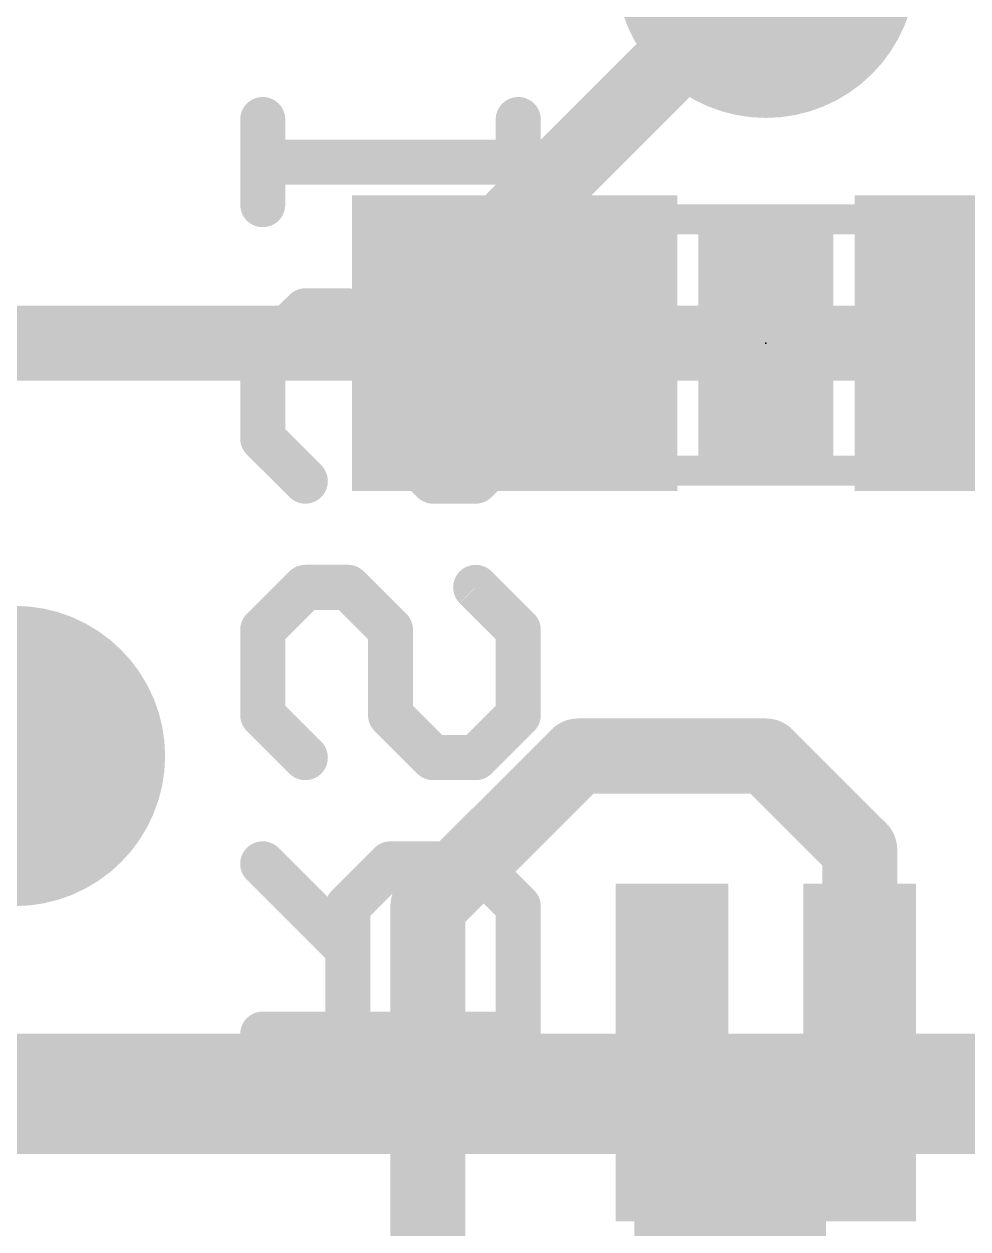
# Model space of a CAD drawing. Extents: x -33 to 74, y -11 to 28.
# Drawn here: x 14.001 to 17.193, y 16.053 to 20.13 of the extents above; entities that cross this region are included whole.
import ezdxf

# ---------------------------------------------------------------- set-up
doc = ezdxf.new("R2010")
doc.units = 0
for name, color, linetype in [('1', 12, 'CONTINUOUS'), ('16', 132, 'CONTINUOUS'), ('18', 110, 'CONTINUOUS'), ('21', 41, 'CONTINUOUS'), ('22', 40, 'CONTINUOUS'), ('23', 53, 'CONTINUOUS'), ('51', 53, 'CONTINUOUS')]:
    doc.layers.add(name, color=color, linetype=linetype)

# ---------------------------------------------------------------- blocks, each defined once
blk = doc.blocks.new('RECT')
blk.add_solid([(-0.5, -0.5), (0.5, -0.5), (-0.5, 0.5), (0.5, 0.5)])
blk = doc.blocks.new('ROUNDV')
at = {"const_width": 0.5}
blk.add_lwpolyline([(0, -0.25, 1), (0, 0.25, 1), (0, -0.25)], format="xyb", dxfattribs=at)

msp = doc.modelspace()

# ---------------------------------------------------------------- linework, layer by layer
at = {"layer": '1', "const_width": 0.254}
for points in [[(15.66, 19.47), (16.51, 20.32)], [(15.66, 19.05), (15.66, 19.47)], [(15.875, 17.653), (15.367, 17.145)], [(16.51, 17.653), (15.875, 17.653)], [(16.8275, 17.3355), (16.51, 17.653)], [(16.8275, 16.6497), (16.8275, 17.3355)], [(15.367, 17.145), (15.367, 15.494)], [(16.1925, 16.6497), (16.1925, 15.6845)]]:
    msp.add_lwpolyline(points, dxfattribs=at)
at = {"layer": '1', "const_width": 0.127}
for points in [[(15.7235, 19.47, 1), (15.5965, 19.47)], [(15.6151, 19.5149, 1), (15.7049, 19.4251)], [(15.5965, 19.05, 1), (15.7235, 19.05)], [(15.875, 17.7165, 1), (15.875, 17.5895)], [(15.9199, 17.6081, 1), (15.8301, 17.6979)], [(16.5549, 17.6979, 1), (16.4651, 17.6081)], [(16.51, 17.5895, 1), (16.51, 17.7165)], [(16.891, 17.3355, 1), (16.764, 17.3355)], [(16.7826, 17.2906, 1), (16.8724, 17.3804)], [(15.4305, 17.145, 1), (15.3035, 17.145)], [(15.3221, 17.1899, 1), (15.4119, 17.1001)], [(16.256, 16.6497, 1), (16.129, 16.6497)], [(16.764, 16.6497, 1), (16.891, 16.6497)]]:
    msp.add_lwpolyline(points, format="xyb", dxfattribs=at)
at = {"layer": '16'}
for points, const_width in [([(20.8915, 19.05), (10.033, 19.05)], 0.254), ([(16.51, 16.51), (11.43, 16.51)], 0.4064), ([(16.51, 16.51), (23.876, 16.51)], 0.4064), ([(16.51, 15.113), (16.51, 16.51)], 0.4064)]:
    msp.add_lwpolyline(points, dxfattribs=dict(at, const_width=const_width))
at = {"layer": '16', "const_width": 0.2032}
for points in [[(16.51, 16.6116, 1), (16.51, 16.4084)], [(16.6116, 16.51, 1), (16.4084, 16.51)], [(16.51, 16.4084, 1), (16.51, 16.6116)]]:
    msp.add_lwpolyline(points, format="xyb", dxfattribs=at)
at = {"layer": '22', "const_width": 0.1524}
for points in [[(14.8082, 19.5185), (14.8082, 19.8066)], [(15.6725, 19.5185), (15.6725, 19.8066)], [(14.8082, 19.6626), (15.6725, 19.6626)], [(14.9523, 19.1592), (14.8082, 19.0152)], [(15.0963, 19.1592), (14.9523, 19.1592)], [(15.2404, 19.0152), (15.0963, 19.1592)], [(15.5285, 19.1592), (15.6725, 19.0152)], [(14.8082, 19.0152), (14.8082, 18.7271)], [(15.2404, 18.7271), (15.2404, 19.0152)], [(15.6725, 19.0152), (15.6725, 18.7271)], [(14.8082, 18.7271), (14.9523, 18.583)], [(15.3844, 18.583), (15.2404, 18.7271)], [(15.6725, 18.7271), (15.5285, 18.583)], [(15.5285, 18.583), (15.3844, 18.583)], [(14.9523, 18.2237), (14.8082, 18.0797)], [(15.0963, 18.2237), (14.9523, 18.2237)], [(15.2404, 18.0797), (15.0963, 18.2237)], [(15.5285, 18.2237), (15.6725, 18.0797)], [(14.8082, 18.0797), (14.8082, 17.7915)], [(15.2404, 17.7915), (15.2404, 18.0797)], [(15.6725, 18.0797), (15.6725, 17.7915)], [(14.8082, 17.7915), (14.9523, 17.6475)], [(15.3844, 17.6475), (15.2404, 17.7915)], [(15.6725, 17.7915), (15.5285, 17.6475)], [(15.5285, 17.6475), (15.3844, 17.6475)], [(15.0963, 17.0001), (14.8082, 17.2882)], [(15.2404, 17.2882), (15.0963, 17.1441)], [(15.5285, 17.2882), (15.2404, 17.2882)], [(15.6725, 17.1441), (15.5285, 17.2882)], [(15.0963, 17.1441), (15.0963, 16.712)], [(15.6725, 16.712), (15.6725, 17.1441)], [(14.8082, 16.712), (15.6725, 16.712)]]:
    msp.add_lwpolyline(points, dxfattribs=at)
at = {"layer": '22', "const_width": 0.0762}
for points in [[(14.8463, 19.8066, 1), (14.7701, 19.8066)], [(15.7106, 19.8066, 1), (15.6344, 19.8066)], [(14.8082, 19.7007, 1), (14.8082, 19.6245)], [(15.6725, 19.6245, 1), (15.6725, 19.7007)], [(14.7701, 19.5185, 1), (14.8463, 19.5185)], [(15.6344, 19.5185, 1), (15.7106, 19.5185)], [(14.9523, 19.1973, 1), (14.9523, 19.1211)], [(14.9792, 19.1323, 1), (14.9253, 19.1862)], [(15.1233, 19.1862, 1), (15.0694, 19.1323)], [(15.0963, 19.1211, 1), (15.0963, 19.1973)], [(15.5554, 19.1862, 1), (15.5015, 19.1323)], [(14.8463, 19.0152, 1), (14.7701, 19.0152)], [(14.7813, 19.0421, 1), (14.8351, 18.9882)], [(15.2785, 19.0152, 1), (15.2023, 19.0152)], [(15.2134, 18.9882, 1), (15.2673, 19.0421)], [(15.7106, 19.0152, 1), (15.6344, 19.0152)], [(15.6456, 18.9882, 1), (15.6995, 19.0421)], [(14.8351, 18.754, 1), (14.7813, 18.7001)], [(15.2673, 18.754, 1), (15.2134, 18.7001)], [(15.6995, 18.7001, 1), (15.6456, 18.754)], [(14.7701, 18.7271, 1), (14.8463, 18.7271)], [(15.2023, 18.7271, 1), (15.2785, 18.7271)], [(15.6344, 18.7271, 1), (15.7106, 18.7271)], [(14.9253, 18.5561, 1), (14.9792, 18.6099)], [(15.3844, 18.6211, 1), (15.3844, 18.5449)], [(15.3575, 18.5561, 1), (15.4114, 18.6099)], [(15.5015, 18.6099, 1), (15.5554, 18.5561)], [(15.5285, 18.5449, 1), (15.5285, 18.6211)], [(14.9523, 18.2618, 1), (14.9523, 18.1856)], [(14.9792, 18.1968, 1), (14.9253, 18.2506)], [(15.1233, 18.2506, 1), (15.0694, 18.1968)], [(15.0963, 18.1856, 1), (15.0963, 18.2618)], [(15.5554, 18.2506, 1), (15.5015, 18.1968)], [(14.8463, 18.0797, 1), (14.7701, 18.0797)], [(14.7813, 18.1066, 1), (14.8351, 18.0527)], [(15.2785, 18.0797, 1), (15.2023, 18.0797)], [(15.2134, 18.0527, 1), (15.2673, 18.1066)], [(15.7106, 18.0797, 1), (15.6344, 18.0797)], [(15.6456, 18.0527, 1), (15.6995, 18.1066)], [(14.8351, 17.8185, 1), (14.7813, 17.7646)], [(15.2673, 17.8185, 1), (15.2134, 17.7646)], [(15.6995, 17.7646, 1), (15.6456, 17.8185)], [(14.7701, 17.7915, 1), (14.8463, 17.7915)], [(15.2023, 17.7915, 1), (15.2785, 17.7915)], [(15.6344, 17.7915, 1), (15.7106, 17.7915)], [(14.9253, 17.6205, 1), (14.9792, 17.6744)], [(15.3844, 17.6856, 1), (15.3844, 17.6094)], [(15.3575, 17.6205, 1), (15.4114, 17.6744)], [(15.5015, 17.6744, 1), (15.5554, 17.6205)], [(15.5285, 17.6094, 1), (15.5285, 17.6856)], [(14.8351, 17.3151, 1), (14.7813, 17.2612)], [(15.2404, 17.3263, 1), (15.2404, 17.2501)], [(15.2673, 17.2612, 1), (15.2134, 17.3151)], [(15.5554, 17.3151, 1), (15.5015, 17.2612)], [(15.5285, 17.2501, 1), (15.5285, 17.3263)], [(15.1344, 17.1441, 1), (15.0582, 17.1441)], [(15.0694, 17.1711, 1), (15.1233, 17.1172)], [(15.7106, 17.1441, 1), (15.6344, 17.1441)], [(15.6456, 17.1172, 1), (15.6995, 17.1711)], [(15.0694, 16.9731, 1), (15.1233, 17.027)], [(14.8082, 16.7501, 1), (14.8082, 16.6739)], [(15.6725, 16.6739, 1), (15.6725, 16.7501)], [(15.0582, 16.712, 1), (15.1344, 16.712)], [(15.6344, 16.712, 1), (15.7106, 16.712)]]:
    msp.add_lwpolyline(points, format="xyb", dxfattribs=at)
at = {"layer": '23'}
msp.add_point((16.51, 19.05), dxfattribs=at)
at = {"layer": '51', "const_width": 0.1016}
for points in [[(16.866, 19.469), (16.154, 19.469)], [(16.866, 18.618), (16.154, 18.618)]]:
    msp.add_lwpolyline(points, dxfattribs=at)
at = {"layer": '51', "const_width": 0.0508}
for points in [[(16.154, 19.4944, 1), (16.154, 19.4436)], [(16.866, 19.4436, 1), (16.866, 19.4944)], [(16.154, 18.6434, 1), (16.154, 18.5926)], [(16.866, 18.5926, 1), (16.866, 18.6434)]]:
    msp.add_lwpolyline(points, format="xyb", dxfattribs=at)

# ---------------------------------------------------------------- block references
at = {"layer": '1', "xscale": 1.1, "rotation": 180}
for p in [(15.66, 19.05), (17.36, 19.05)]:
    msp.add_blockref('RECT', p, dxfattribs=at)
at = {"layer": '1', "xscale": 0.381, "yscale": 1.143}
for p in [(16.1925, 16.6497), (16.8275, 16.6497)]:
    msp.add_blockref('RECT', p, dxfattribs=at)
at = {"layer": '18', "xscale": 1.016, "yscale": 1.016}
for p in [(16.51, 20.32), (16.51, 20.32), (13.97, 17.653), (13.97, 17.653)]:
    msp.add_blockref('ROUNDV', p, dxfattribs=at)
at = {"layer": '21', "xscale": 0.4572, "yscale": 0.762, "rotation": 180}
msp.add_blockref('RECT', (16.51, 19.05), dxfattribs=at)
at = {"layer": '51', "rotation": 180}
for p, xscale, yscale in [((15.9298, 19.0449), 0.5001, 0.95), ((17.0982, 19.0449), 0.5001, 0.95), ((16.1925, 16.637), 0.254, 0.635), ((16.8275, 16.637), 0.254, 0.635)]:
    msp.add_blockref('RECT', p, dxfattribs=dict(at, xscale=xscale, yscale=yscale))

doc.saveas('drawing.dxf')
